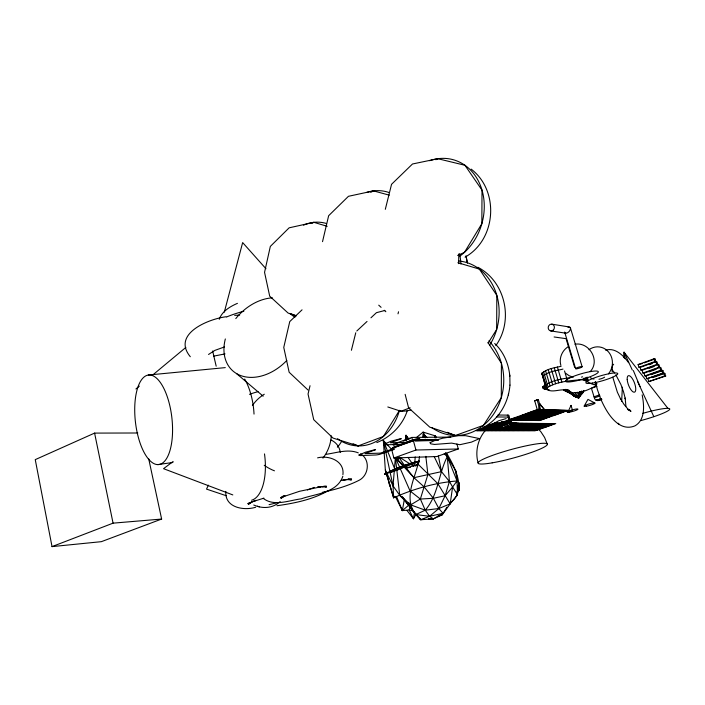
<?xml version="1.0" encoding="UTF-8"?>
<svg xmlns="http://www.w3.org/2000/svg" width="705" height="705" viewBox="0 0 705 705"><rect width="100%" height="100%" fill="white"/><g stroke="black" fill="none" stroke-linecap="round" stroke-linejoin="round"><path stroke-width="1.06" d="M458.691 263.644L458.743 253.976M625.943 406.336L625.132 398.034L625.317 398.845L623.511 391.716L620.92 384.551L615.817 374.796M582.471 391.354L582.445 393.364L578.682 398.061L574.17 396.263L568.389 391.645M612.178 371.808L612.301 366.485M405.842 440.678L406.027 435.267L408.539 438.871M621.669 401.383L622.356 387.16M623.784 357.629L624.048 352.165L667.891 408.354M595.399 382.471L596.157 385.873C588.234 389.733 578.144 395.047 569.288 391.865C563.251 386.393 552.702 394.377 546.208 388.913L541.845 373.315C546.921 368.671 554.624 367.843 561.136 366.274M434.994 437.937L435.152 435.84L423.115 432.112L416.681 437.347M414.575 465.661L415.219 456.946M539.272 409.032L539.669 403.727L545.934 411.544L563.507 412.099M546.208 388.913L546.252 388.358C555.355 381.907 567.666 380.947 578.549 379.889C585.291 378.435 589.503 384.56 595.892 384.965L596.271 385.344M508.252 420.964L508.613 416.77L512.658 424.154L514.174 424.921L551.231 425.203M563.542 389.548L564.458 390.35L566.943 389.442L574.17 396.263L578.682 398.061L580.471 394.765L580.744 391.707M397.973 460.894L398.281 457.642M450.848 502.374C467.159 490.028 454.628 466.798 446.714 453.306M538.84 410.063L539.669 403.727L545.934 411.544L549.706 410.768M401.841 496.382L415.783 514.562L420.594 519.717L433.337 518.898L442.114 514.923L450.187 503.846L452.601 486.979L457.051 480.977L455.765 470.87L447.261 456.655L445.63 452.584M405.225 440.51L406.027 435.267L408.406 438.863M414.452 512.597L413.474 518.818L406.988 510.446M487.19 425.194C500.717 416.426 508.666 400.933 509.971 385.08M456.831 492.116L459.404 490.142L458.893 482.608L457.051 480.977C435.161 482.678 413.641 488.856 393.61 497.792L393.037 485.921L395.373 457.527L413.941 477.699L424.11 486.864L433.381 498.285L438.863 508.534L442.987 513.311L429.574 516.298L415.783 514.562C402.017 496.514 417.078 475.849 419.51 456.787M422.727 437.223L423.256 433.963L427.16 437.69M508.375 394.923L508.561 393.813M456.593 496.267L457.474 491.015M457.827 488.909L458.893 482.608M399.656 495.395L404.238 499.951L402.344 510.623L409.191 509.944L413.359 510.922M322.529 241.656L328.645 215.712L348.464 196.298L373.527 190.896L389.283 195.153M579.475 391.724L578.981 393.795L576.831 395.902L574.17 396.263L571.878 392.632L566.943 389.442M310.041 385.723L308.041 394.024L313.725 419.678L333.077 438.105L358.184 445.912L383.405 436.448L399.506 410.301A51.535 42.106 -87.6 0 1 337.536 438.695M385.309 209.332L391.548 184.305L412.495 163.992L437.831 158.713L464.939 165.27L482.009 190.13L481.85 223.696L464.48 252.346L457.651 255.457M351.398 350.262L355.769 332.76M398.008 313.831L398.536 311.777M224.313 312.156L242.652 242.582L265.961 268.737M581.74 391.293L579.439 396.562L575.562 396.871L565.701 390.42L564.714 390.781M410.046 506.992L409.191 509.944L413.474 518.818L416.065 514.086M393.654 483.921L393.037 485.921L399.717 495.245L410.68 504.859L425.247 510.191L438.863 508.534L450.187 503.846L457.501 494.69L457.051 480.977L447.261 456.655L444.194 453.791M442.987 513.311L433.337 518.898L429.574 516.298L425.247 510.191L420.365 499.043L427.909 474.474L425.829 456.346M565.701 390.42L568.635 391.011L576.831 395.902L580.471 394.765L581.643 391.09M530.336 412.143L539.598 412.39L543.352 411.473L544.031 409.394L545.785 409.931M407.437 410.284C402.767 425.036 391.09 436.844 376.805 442.608M583.317 390.746L582.445 393.364L581.22 393.258L579.439 396.562M579.695 391.742L578.981 393.795L580.471 394.765M342.859 476.227C337.21 493.068 315.505 493.738 301.185 498.84C289.006 500.374 274.033 506.816 263.212 498.347M219.255 319.286C222.022 311.31 230.042 306.543 237.426 303.353M501.114 424.683L500.321 426.595L498.197 428.182L491.226 430.711M501.546 424.639L500.532 426.983L498.55 429.054L493.914 430.711M208.372 485.172L206.521 489.103L226.235 495.721M501.748 424.498L500.532 426.983L497.219 429.054L492.575 430.711M583.943 390.438L582.445 393.364L583.194 391.91M495.853 345.573C513.901 320.449 505.511 281.7 477.875 267.257M584.154 406.106L587.97 399.382L594.879 403.022M517.646 420.242L537.298 414.205L538.655 411.914M539.351 411.729L538.426 413.227L533.544 415.051L526.018 416.743L517.972 416.584M542.401 411.059L541.026 413.297L521.621 420.295M446.908 507.159L442.114 514.923L437.893 516.122M488.107 343.079L496.673 329.464L496.813 295.351L479.374 269.107L457.871 262.718M500.673 425.379L499.334 427.468L497.219 429.054M542.973 387.063L544.692 386.278C538.867 390.632 547.45 382.427 543.546 386.851L542.639 387.38L544.137 388.949L548.561 389.662M394.43 446.732L393.716 447.825L391.442 448.653L393.866 457.986L436.915 456.532L458.294 448.97L456.946 444.009M489.878 430.711L496.866 428.217L500.973 424.489L507.221 423.538L509.186 421.158L515.214 424.031L553.495 424.41M485.481 430.341C477.814 439.092 475.02 451.517 478.034 462.736M501.59 424.436L499.334 427.468L494.531 429.054M501.458 425.089L500.321 426.595L496.866 428.217L483.154 428.173M590.173 371.623C600.581 360.775 589.292 341.643 574.945 344.243M503.167 422.824L504.146 421.59L506.481 420.753C510.438 420.841 513.363 424.604 517.576 423.229C509.741 423.449 503.846 428.464 496.576 430.711M612.522 365.613L613.65 364.238M497.642 425.247L494.161 428.208L487.155 430.711M500.532 425.379L498.197 428.182L496.866 428.217M434.289 456.77L441.48 471.636L449.42 481.489L452.601 486.979L445.119 495.747L438.863 508.534L429.574 516.298L420.594 519.717L411.738 509.01M394.923 496.32L393.61 497.792L385.344 470.12L383.335 440.51L392.368 450.134M283.507 495.677L280.925 498.417L285.023 495.818L280.766 497.545L299.528 491.297L321.031 486.794L317.479 487.155L326.389 486.23L321.815 486.697L326.486 487.111L323.833 486.194M250.284 502.401L248.354 504.419L252.099 501.925L247.816 503.634L256.038 500.33L252.698 501.669L263.943 498.135M502.824 422.982L504.146 421.59M497.88 425.256L496.355 426.798L485.789 430.72M415.254 465.996L419.043 462.242M527.851 413.033L537.139 413.271L538.708 411.746M302.048 309.83L289.755 321.595L283.762 347.415L289.147 372.249L307.988 389.997M504.903 423.432L500.532 426.983L495.871 429.054M356.809 330.998L367.023 321.471M370.945 317.805L376.444 312.676L384.886 310.473M497.501 425.185L495.148 427.336L484.132 427.318M505.133 423.467L500.532 426.983L504.842 428.235L542.224 428.349M487.499 425.591L498.523 425.661L499.607 424.727L495.148 427.336L502.075 424.251L509.671 423.15L500.427 422.85L501.502 421.916L504.128 422.013L509.935 423.952L513.645 423.194C510.314 423.996 507.203 420.682 503.952 422.542M546.957 388.376L545.132 389.16L542.859 387.847L545.837 385.705L543.132 386.825M493.8 427.353L492.804 428.199L500.127 424.974M500.109 423.115L501.502 421.916L504.639 422.586M408.768 505.115L402.344 510.623L395.62 496.99M488.521 430.711L495.518 428.208L497.598 426.437L500.321 426.595L504.621 423.52M545.837 385.705L542.639 387.38L546.26 387.882L543.432 388.499L546.322 386.12M135.915 388.966L139.308 386.146M152.853 374.875L185.873 347.406M543.185 386.745L545.221 385.468M543.546 386.851L545.837 384.974M208.539 354.465L214.805 350.411L224.428 346.957M526.538 416.347L524.908 417.624L521.154 418.488M328.583 490.513C312.967 499.51 294.672 503.264 276.959 505.732M543.74 415.377L541.572 417.043L532.011 420.444M547.732 414.399L544.093 417.096L534.557 420.48M558.677 413.809L548.569 413.668L541.44 416.144L530.283 415.501M173.139 461.467L163.551 468.684L232.809 494.919M495.245 430.711L499.88 429.063L501.995 427.477L503.775 424.701L507.838 425.335L509.503 426.578L546.719 426.781M384.648 474.113C395.523 468.287 407.331 463.573 419.484 461.061L395.39 470.728L384.648 474.113L386.93 473.02L385.891 473.187M568.591 346.49C562.176 350.147 558.757 358.184 560.845 365.313M530.724 420.427L542.709 416.161L544.33 414.989M416.003 465.811L418.259 464.401L437.831 483.648L450.187 503.846M402.749 497.14L415.783 514.562L425.247 510.191C438.369 495.13 438.422 473.989 447.261 456.655L449.42 481.489L445.119 495.747L433.381 498.285L420.365 499.043L410.68 504.859L408.459 502.436M509.926 421.898L506.481 420.753L505.511 421.978L509.186 421.158L513.698 423.308L516.272 423.22L512.244 422.797L509.935 423.952L507.221 423.538L504.128 422.013L500.427 422.85M465.071 257.149C496.311 239.594 499.73 190.844 471.125 169.094M491.87 424.525L498.743 420.726L506.181 418.576M518.977 420.259L526.106 417.228L546.71 418.039M526.018 416.743L527.217 416.338L524.908 417.624L515.522 417.466M533.711 415.976L529.852 416.391L520.308 420.277M494.161 428.208L497.598 426.437M370.671 192.359L373.527 190.896M435.875 159.709L437.831 158.713M311.971 223.318L313.892 222.331L327.199 226.305M543.476 387.309L542.612 387.468L546.181 385.935M546.26 387.882L544.137 388.949L546.727 388.199M546.763 388.349L545.044 389.186M523.806 418.532L531.288 416.849L540.303 417.025L542.885 415.791M500.885 424.815L508.331 423.141L500.885 424.815L489.887 424.727M498.55 429.054L501.995 427.477L509.503 426.578M137.783 432.993L94.593 433.099L35.25 459.634L52.029 546.613L101.37 541.669L161.63 519.056L148.711 458.805M553.874 415.509L546.26 415.439L533.288 420.462M539.034 416.999L547.706 414.055M495.518 428.208L502.374 424.736L500.973 424.489L501.502 421.916L503.106 422.877M307.398 489.984L311.443 488.38M539.915 405.067L538.4 399.867L534.672 400.696L537.386 410.072M505.503 423.185L508.155 422.163L514.958 423.203L511.063 423.282M387.812 406.97L400.969 411.279L410.116 407.763M52.029 546.613L113.064 523.154L161.63 519.056M396.607 443.031L411.808 437.426L450.821 437.082M392.597 444.626L397.884 442.678M403.181 441.145L410.09 438.598M545.987 389.407L546.454 389.239L544.85 389.142M548.402 389.654L549.089 389.398M402.449 443.789L394.254 446.767L393.575 444.15M404.397 443.048L412.504 440.07L438.501 439.753M403.057 444.265L392.755 448.01L394.906 447.966M407.992 442.423L413.068 440.563M391.442 448.653L413.438 440.59L438.113 440.237M565.692 389.363L564 389.98L566.441 391.539L568.45 391.848M638.113 364.573L653.949 358.81L655.051 358.951L656.787 364.467L658.981 364.732L660.717 370.24L662.885 370.477L664.621 375.976L665.696 376.082L664.824 373.333L662.674 373.112L646.855 378.735L646 375.994L644.89 375.888L644.035 373.156L642.925 373.042L642.061 370.301L640.942 370.187L640.087 367.437L638.968 367.314L638.113 364.573L642.202 363.621M644.176 362.899L655.051 358.951M566.732 391.627L571.834 394.157M567.684 391.804L568.186 391.619M638.968 367.314L654.813 361.577L657.016 361.841L658.752 367.358L660.929 367.605L662.674 373.112M640.087 367.437L655.914 361.709M649.111 364.705L652.081 363.63M595.09 384.401L596.923 383.74M594.967 384.648L596.8 383.987M405.146 394.342L408.574 407.816L429.794 427.16L455.395 435.487L483.454 425.353L501.29 397.638L501.422 363.26L487.957 342.498M393.866 457.986L415.932 450.019L458.294 448.97M640.942 370.187L656.787 364.467M483.524 427.027L494.69 423L555.76 423.617L535.518 430.685L476.087 430.72M596.915 386.296L591.416 388.27L594.394 397.893A2.67 1.031 69.5 0 0 595.258 399.682L597.814 400.607L601.929 399.286M642.061 370.301L657.888 364.6M482.546 427.891L496.082 423.018M649.102 368.283L654.037 366.503M497.466 423.026L478.439 429.874L537.748 429.909M477.488 430.72L498.84 423.044M478.88 430.72L500.215 423.053M480.272 430.72L501.581 423.07M509.556 420.118L539.166 409.49M481.665 430.72L502.938 423.079M510.922 420.145L540.488 409.526M642.925 373.042L658.752 367.358M483.048 430.72L504.295 423.097M512.279 420.162L541.81 409.57M644.035 373.156L659.845 367.481M484.423 430.72L505.644 423.115M513.628 420.18L543.123 409.614M649.093 371.852L656.002 369.376M514.976 420.198L544.427 409.649M516.316 420.215L545.732 409.693M528.071 416.188L547.027 409.728M532.83 411.244L543.352 411.473L548.323 409.772M549.609 409.808L543.352 411.473M644.89 375.888L660.717 370.24M550.896 409.852L545.934 411.544L543.634 410.618M646 375.994L661.801 370.363M522.943 420.312L552.174 409.887M651.05 374.699L662.885 370.477M524.247 420.33L553.443 409.931M525.56 420.347L554.712 409.966M497.906 430.711L518.88 423.247L515.214 424.031L510.79 422.189L508.613 416.77L509.001 418.708M526.855 420.374L555.981 410.01M528.151 420.392L557.241 410.046M594.051 396.818L599.558 394.862M499.228 430.711L520.175 423.256M500.541 430.711L521.462 423.273M529.446 420.409L558.492 410.081M501.854 430.702L522.749 423.282M559.744 410.125L543.863 415.28L522.899 414.813M646.855 378.735L663.749 373.227M594.394 397.893L599.911 395.937M503.159 430.702L524.035 423.3M525.375 413.923L547.547 414.443L560.986 410.16M652.997 377.536L664.824 373.333M504.463 430.702L525.313 423.308M548.569 413.668L552.456 413.553L562.229 410.195M505.758 430.702L526.582 423.326M556.271 414.663L550.12 415.324L548.464 413.888L553.733 413.676L563.462 410.239M507.045 430.702L527.851 423.335M535.826 420.497L564.687 410.275M508.34 430.702L529.111 423.344M537.087 420.515L565.912 410.31M509.618 430.702L530.371 423.361M538.338 420.532L567.137 410.354M647.957 378.832L648.812 381.572L664.621 375.976M596.033 400.387L600.642 398.766M596.386 400.431L600.968 398.81M510.896 430.702L531.623 423.37M596.853 400.458L601.436 398.836M665.696 376.082L648.812 381.572M597.32 400.475L600.986 399.18M512.174 430.702L532.874 423.388M597.814 400.607L601.48 399.312M513.443 430.702L534.117 423.397M523.586 417.616L527.217 416.338M522.484 418.506L526.106 417.228M514.703 430.702L535.359 423.414M515.963 430.693L536.593 423.423M517.223 430.693L537.827 423.432M518.466 430.693L539.052 423.449M519.717 430.693L540.268 423.458M520.96 430.693L541.493 423.476M522.193 430.693L542.7 423.485M523.427 430.693L543.908 423.493M524.652 430.693L545.115 423.511M525.877 430.693L546.313 423.52M527.102 430.693L547.512 423.538M528.318 430.693L548.702 423.546M529.525 430.693L549.891 423.555M530.733 430.685L551.072 423.573M531.94 430.685L552.253 423.582M533.139 430.685L553.425 423.59M534.328 430.685L554.597 423.608M312.447 487.983L314.245 487.384M398.827 469.072L393.716 470.2L408.01 464.762L413.747 463.335M413.368 440.616L415.932 450.019M390.217 472.421L393.848 471.266M567.957 327.235L569.913 327.164L570.504 328.107L582.118 366.697M395.646 460.797L395.373 457.527L406.212 467.988L418.259 464.401M581.493 377.122L582.603 376.796M398.686 469.354L391.486 470.931L405.639 465.397L415.421 462.621M398.237 469.627C372.592 477.364 411.279 462.41 417.563 461.828M539.175 417.898L542.806 416.972L549.089 417.201M269.072 504.674L276.184 502.912M534.681 414.143L538.426 413.227L537.139 413.271M537.298 414.205L544.78 412.522L561.083 412.954M213.712 356.131L225.054 353.901M499.88 429.063L507.168 427.415L544.463 427.565M225.926 316.774C208.363 319.012 171.535 333.976 190.306 356.73M542.859 387.847L544.815 387.398M537.906 417.88L542.806 416.972L544.798 414.707L541.572 417.043L540.303 417.025M540.444 417.924L551.398 415.448M520.431 415.703L528.468 415.871L532.231 415.025M528.16 416.126L530.037 415.703M525.128 418.55L528.865 417.712M503.264 423.961L506.992 423.123L504.604 423.943L492.284 423.864M545.714 414.505L553.663 412.76M541.704 417.95L549.001 416.302L551.477 416.355M501.202 429.063L504.842 428.235M541.211 410.019L544.031 409.394L545.582 410.046M542.074 411.5L545.846 410.654M554.914 412.795L551.231 413.615L542.33 413.394L541.026 413.297L539.748 411.87M553.733 413.676L557.391 412.857M556.21 413.747L552.561 414.566L548.464 413.888M313.892 222.331L289.129 227.83L270.332 246.415L264.551 272.324L269.698 296.162L288.098 313.055L296.329 315.919M402.705 467.574L399.805 468.217L408.733 465.229M536.152 415.113L532.407 415.941L528.468 415.871M322.37 492.337C335.051 489.64 347.688 486.071 359.294 480.184C368.971 475.047 370.425 459.625 360.616 453.835M326.256 454.293C336.699 452.822 348.006 448.697 358.29 452.866M552.456 413.553L556.157 412.822M562.978 369.112C556.166 370.742 548.102 371.526 542.727 376.311L543.017 377.387M605.63 350.182C615.157 347.204 623.572 355.655 628.578 362.696M533.544 415.051L530.971 415.492L534.848 415.078M341.264 480.396L351.592 479.021L342.974 479.911L346.507 479.532M398.986 457.43L406.212 467.988L410.345 467.371M571.64 377.29C562.837 378.982 552.597 379.66 545.37 385.344L546.19 386.754M157.797 464.604A45.067 18.348 83.5 0 0 167.534 397.505A45.067 18.348 83.5 0 0 135.563 397.223A45.067 18.348 83.5 0 0 157.797 464.604L172.901 462.471M255.659 507.256C243.56 510.958 224.507 507.521 225.864 491.403M424.498 519.277L420.594 519.717L419.545 517.858M508.464 423.441L511.002 423.167L505.793 423.414L503.009 422.78L504.128 422.013L509.935 423.952L512.323 423.176L507.221 423.538M148.341 375.025L225.274 367.622M317.585 457.862C328.733 454.981 344.71 460.867 342.921 474.615M234.694 315.399L239.7 315.056M543.863 415.28L545.097 415.21M550.781 330.936L565.789 333.183C568.3 333.121 570.557 330.592 570.504 328.107M516.527 424.084L512.658 424.154L510.79 422.189M415.377 440.713L436.157 440.44M415.086 440.766L435.972 440.484M438.387 439.788L412.469 440.105L412.892 440.792M554.976 413.712L551.081 413.729L553.804 414.602M480.792 429.028L539.986 429.125M485.111 426.454L496.153 426.507M548.966 425.987L511.839 425.75L510.173 424.507L514.174 424.921M347.089 479.488L351.39 479.964L348.296 478.898M496.417 416.955L508.516 417.06M497.933 415.016L507.838 415.122M428.411 518.836L433.337 518.898M541.44 416.144L542.709 416.161M513.073 418.347L544.33 418.876M510.632 419.228L541.96 419.722M549.001 416.302L546.26 415.439M535.333 410.345L565.921 411.244M566.371 391.513L567.675 391.531M564.256 390.332L566.943 390.5L565.366 391.072L567.454 391.434M554.095 336.972L566.062 338.664L574.628 367.279M503.079 424.604L507.168 427.415M564.458 390.35L568.635 391.011L570.548 393.372M551.803 324.159L569.367 326.979M543.74 410.574L547.239 411.649M529.852 416.391L531.288 416.849M630.27 410.266L627.503 409.376L630.984 411.341L627.494 408.574L623.863 404.212L620.374 398.563M257.351 506.172L259.431 506.869M565.789 333.183L564.855 332.61M289.834 313.425L295.827 315.576M573.271 377.237L569.191 375.756L565.666 373.28M398.924 410.477L400.969 411.279M447.358 432.324L455.395 435.487M353.108 443.771L358.184 445.912M576.567 392.403L578.981 393.795L577.871 392.095M399.286 457.122L413.597 466.181M570.204 393.284L568.494 391.61L571.041 393.249L568.591 391.601M568.494 391.61L571.808 393.892M542.691 374.813L541.819 373.906M586.604 381.088L585.705 378.118L588.155 380.074L587.274 377.149M420.365 499.043L410.063 490.971L395.373 457.527L399.717 495.245M573.359 395.029L574.831 396.254M236.448 373.527L263.168 396.184M573.465 395.029L574.866 396.254M378.726 305.159L381.097 307.345M384.269 310.27L385.846 311.733M537.968 428.755L540.77 431.61L544.612 437.479L547.221 444M494.681 343.511C503.749 351.936 508.728 364.044 509.847 376.232M543.502 411.05L544.78 412.522M578.682 398.061L575.051 392.632M404.238 499.951L410.372 507.362M611.755 369.385L614.698 372.971M506.49 423.679L507.838 425.335M406.212 467.988L413.941 477.699L441.48 471.636L438.378 456.003M435.901 437.867L435.152 435.84L436.386 437.479M407.939 457.307L413.897 465.89M454.549 469.089L455.765 470.87L457.386 479.435M385.653 444.124L383.335 440.51L393.037 485.921L385.344 470.12L393.61 497.792L393.601 495.677M452.601 486.979L457.501 494.69M389.142 482.176L389.38 484.335L390.464 486.124M435.152 435.84L436.192 437.699M423.115 432.112L425.573 436.765M457.889 487.261L459.404 490.142L458.391 484.784M389.38 484.335L390.341 486.283M425.177 437.928L423.256 433.963L423.626 437.162M600.704 398.845C606.071 411.5 617.968 432.738 634.861 425.908C645.577 419.951 644.159 405.084 642.158 394.853M620.735 399.268L617.368 392.2L612.795 377.245M633.337 370.539L640.034 386.613M632.297 370.028L624.048 352.165L625.035 358.669M637.805 381.943L653.843 416.681M396.483 496.417L402.344 510.623L401.312 507.609M394.703 468.851L383.335 440.51L383.837 442.608M406.803 437.294L406.027 435.267L406.336 440.413M600.616 398.642L597.417 389.671L595.434 381.617M458.056 486.098L459.404 490.142M653.949 358.81L654.813 361.577M595.02 382.084L596.157 385.873M587.036 377.721L587.626 379.678M586.56 377.334L587.741 381.255M586.19 378.514L587.08 381.476M585.027 377.792L585.925 380.762M584.568 378.47L585.168 380.453M583.59 378.232L584.189 380.224M564.661 332.046L575.633 368.697M564.52 370.953L567.225 380.048M568.715 389.935L569.288 391.865M557.373 366.988L561.859 382.172M554.297 367.746L558.783 382.93M551.187 368.644L555.663 383.82M548.252 369.658L552.711 384.824M545.591 370.707L550.032 385.846M543.59 371.711L548.023 386.825M542.286 372.61L546.71 387.688M544.445 380.779L545.317 383.767M546.481 387.759L547.071 389.75M541.845 373.315L546.525 389.371M537.087 399.735L539.81 409.12M411.808 437.426L412.504 440.07M94.593 433.099L113.064 523.154M466.358 257.66L467.336 262.815M465.987 255.774L467.345 262.956M539.669 403.727L540.268 410.231M509.821 375.219L509.962 385.133M507.336 415.677A1.04 0.916 89.4 0 1 508.534 415.139A1.04 0.916 89.4 0 1 509.01 416.505A1.04 0.916 89.4 0 1 507.811 417.043M601.568 399.823A8.575 1.225 -16.1 0 1 600.827 399.382M588.992 349.698A16.294 15.105 -82.1 0 1 608.803 352.271A16.294 15.105 -82.1 0 1 608.494 373.8M604.608 377.184A16.294 15.105 -82.1 0 1 598.959 379.237M594.042 379.061A16.294 15.105 -82.1 0 1 590.341 377.704M488.926 340.841A54.347 46.856 -86.4 0 1 493.949 413.632A54.347 46.856 -86.4 0 1 431.751 427.565M410.971 409.94A52.699 44.062 -84.9 0 1 398.581 411.2M458.409 260.921A54.135 46.319 -80.7 0 1 489.693 345.115M366.503 192.465A51.853 42.044 -77.7 0 1 389.098 192.535M459.51 253.721A53.087 44.256 -78.4 0 1 460.894 264.049M303.538 225.168A50.029 39.445 -80.6 0 1 326.582 223.547M294.981 317.18A50.029 39.445 -80.6 0 1 290.134 313.681M429.565 160.714A53.924 44.873 -73.8 0 1 481.647 188.94A53.924 44.873 -73.8 0 1 459.801 256.153M642.572 413.412A26.746 3.225 -16 0 1 669.759 409.191A26.746 3.225 -16 0 1 640.898 420.568M619.598 424.295A26.746 3.225 -16 0 1 618.461 423.238M330.989 439.982A41.577 24.931 -34.9 0 1 340.295 452.451M280.149 501.581A41.771 30.059 67.3 0 1 253.747 505.009M264.498 453.914A43.728 20.313 82.3 0 1 251.614 500.215M274.457 470.817A44.045 41.886 41.6 0 1 264.225 465.282M252.399 405.481A44.045 41.886 41.6 0 1 264.278 394.236M331.306 435.849A44.045 41.886 41.6 0 1 322.934 458.153M216.188 366.195A42.027 1.604 76.4 0 1 212.69 350.967M244.697 379.079A43.278 19.987 83.4 0 1 254.029 414.099M286.82 360.422A44.953 33.02 -46.9 0 1 241.216 375.747A44.953 33.02 -46.9 0 1 225.336 338.955M235.787 318.589A44.953 33.02 -46.9 0 1 272.359 297.827M226.402 317.056A41.56 11.483 -13.2 0 1 243.86 311.231M341.59 441.436A38.643 36.836 -65 0 1 337.387 447.217M249.464 394.289A42.503 9.077 -13.5 0 1 258.074 391.619M358.942 455.042L360.255 455.58L375.412 454.998A6.768 1.013 -14.5 0 0 379.634 454.355L394.227 449.402L390.94 449.534L380.348 453.139L364.996 453.623L375.562 449.711L374.637 449.755L365.569 452.169L358.942 455.042M384.207 444.203L385.441 444.802L400.475 444.397A6.909 1.057 -14.7 0 0 404.723 443.762L419.775 438.642L416.523 438.739L405.587 442.467L390.376 442.766L401.321 438.695L400.405 438.73L391.134 441.198L384.207 444.203M430.085 442.722L430.711 443.842L434.536 444.432L451.614 443.11L459.836 444.714L471.478 442.114L479.479 438.589L465.547 435.672L458.55 435.69L442.758 438.184L434.782 440.475L430.085 442.722M571.041 405.401L567.807 412.328L572.592 410.636L571.041 405.401M538.4 399.867L534.672 400.696L538.4 399.867M537.836 409.446L508.19 420.101L539.598 420.55L568.353 410.389L537.836 409.446M569.605 412.143A5.569 0.784 -15.8 0 0 577.95 409.208A5.569 0.784 -15.8 0 0 570.239 410.557A5.569 0.784 -15.8 0 0 569.605 412.143M586.472 406.195A5.622 0.802 -15.9 0 0 594.949 403.216A5.622 0.802 -15.9 0 0 587.239 404.555A5.622 0.802 -15.9 0 0 586.472 406.195M627.203 379.581A8.795 3.164 69.3 0 0 634.051 392.227A8.795 3.164 69.3 0 0 633.134 379.969A8.795 3.164 69.3 0 0 627.203 379.581M592.491 383.071A16.603 2.635 -16.2 0 0 617.695 373.985A16.603 2.635 -16.2 0 0 595.276 377.563A16.603 2.635 -16.2 0 0 592.491 383.071M572.504 381.555A17.096 2.811 -16.2 0 0 598.281 372.152A17.096 2.811 -16.2 0 0 574.919 375.827A17.096 2.811 -16.2 0 0 572.504 381.555M576.91 368.733A3.41 0.582 -16.2 0 0 582.127 366.847A3.41 0.582 -16.2 0 0 577.58 367.499A3.41 0.582 -16.2 0 0 576.91 368.733M553.108 330.248A3.428 3.093 -78.9 0 0 552.579 324.388A3.428 3.093 -78.9 0 0 548.208 328.019A3.428 3.093 -78.9 0 0 553.108 330.248M492.178 462.841A35.929 4.389 -15.3 0 0 547.15 444.908A35.929 4.389 -15.3 0 0 498.691 453.262A35.929 4.389 -15.3 0 0 492.178 462.841"/></g></svg>
